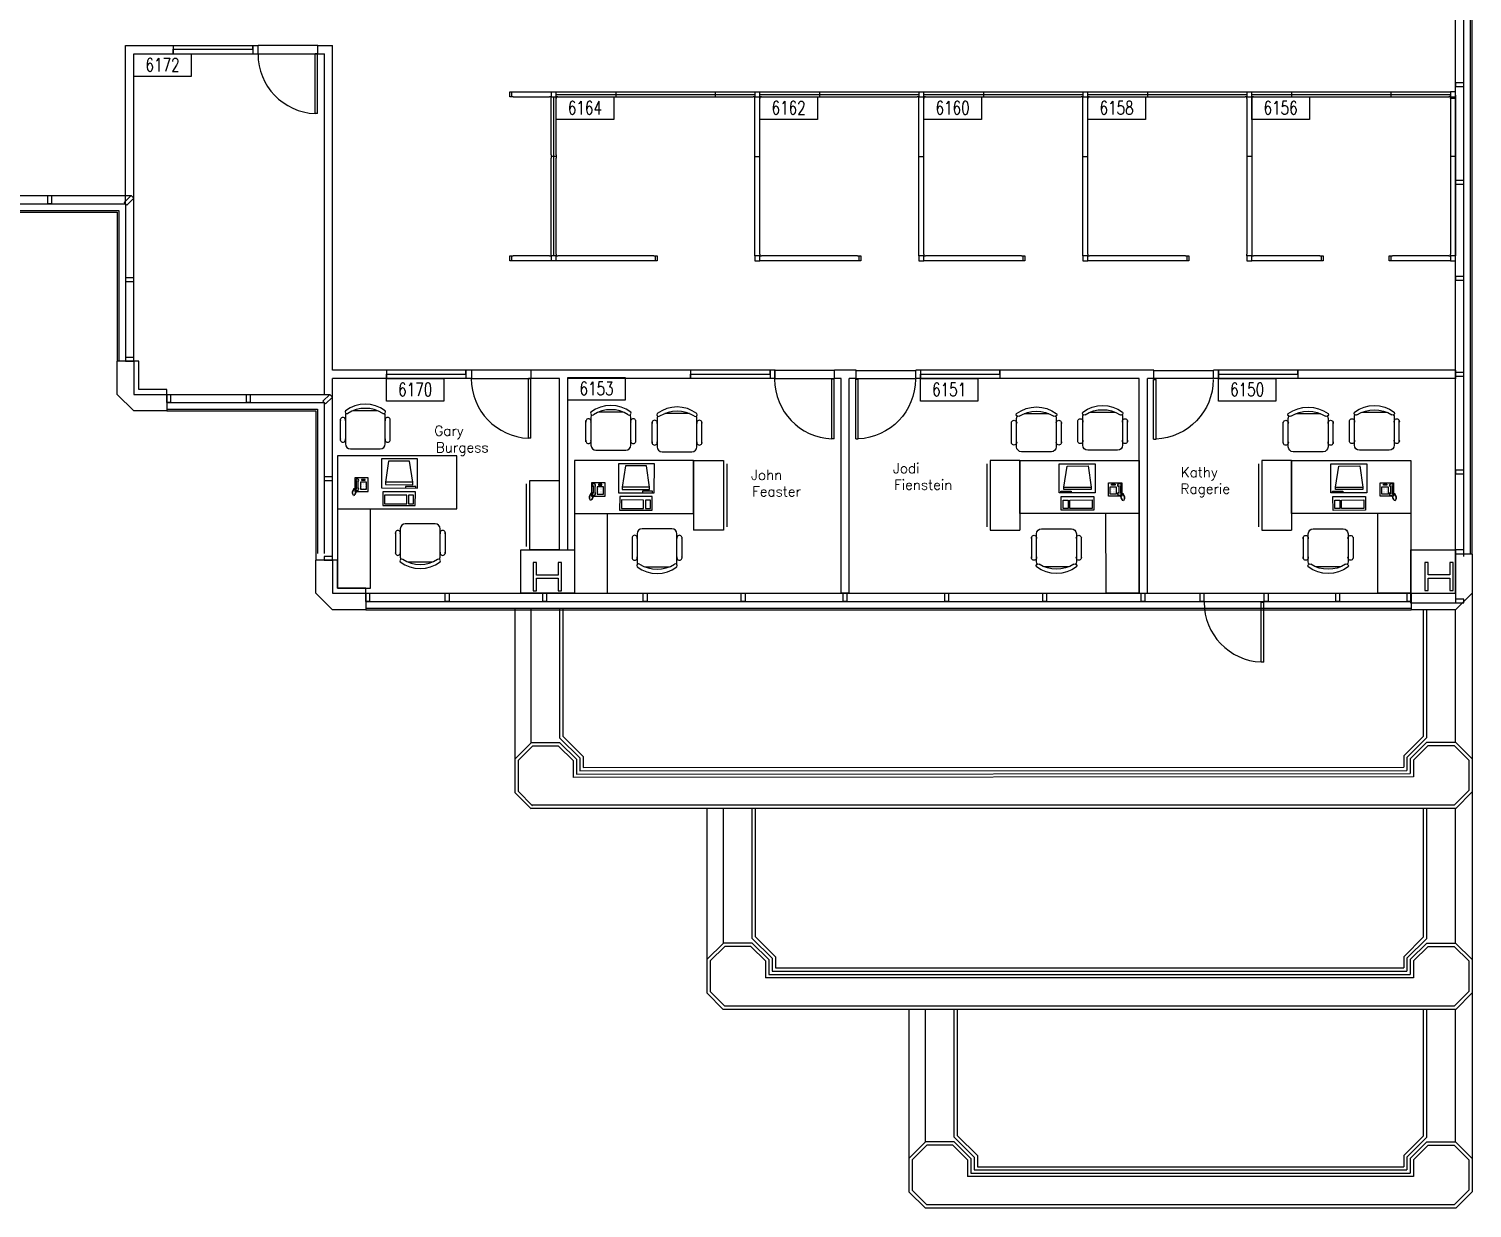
# Model space of a CAD drawing. Extents: x 843 to 3431, y 843 to 3384.
# Drawn here: x 2513 to 3384, y 843 to 1555 of the extents above; entities that cross this region are included whole.
import ezdxf
from ezdxf.enums import TextEntityAlignment as Align

# ---------------------------------------------------------------- set-up
doc = ezdxf.new("R2010")
doc.units = 0
doc.layers.get('0').update_dxf_attribs({"linetype": 'CONTINUOUS'})
for name, color, linetype in [('CHAIRS', 4, 'CONTINUOUS'), ('CPU', 6, 'CONTINUOUS'), ('E-B-FURR', 6, 'CONTINUOUS'), ('E-B-GLAZ', 8, 'CONTINUOUS'), ('E-B-MULL', 8, 'CONTINUOUS'), ('E-B-SHEL', 2, 'CONTINUOUS'), ('E-C-HEAD', 5, 'CONTINUOUS'), ('E-F-DOOR', 3, 'CONTINUOUS'), ('E-F-SILL', 8, 'CONTINUOUS'), ('E-F-TERR', 4, 'CONTINUOUS'), ('E-S-COLM', 8, 'CONTINUOUS'), ('FURNITURE', 3, 'CONTINUOUS'), ('PANELS_201', 6, 'CONTINUOUS'), ('PHONES', 4, 'CONTINUOUS'), ('RMNUM', 40, 'CONTINUOUS')]:
    doc.layers.add(name, color=color, linetype=linetype)
doc.styles.add('ARCHITXT', font='simplex.shx')
doc.styles.add('ROMANS', font='romans', dxfattribs={"width": 0.75, "height": 8})

# ---------------------------------------------------------------- blocks, each defined once
blk = doc.blocks.new('DR-36')
for p, q in [((0, 36), (0, 0)), ((0, 36), (1.5, 36)), ((1.5, 36), (1.5, 0)), ((0, 0), (1.5, 0))]:
    blk.add_line(p, q)
blk.add_arc((0, 0), 36, 0, 87.61406)
blk = doc.blocks.new('RMNUM')
at = {"layer": 'RMNUM'}
blk.add_lwpolyline([(-16.33354, 6.674702), (18.388073, 6.674702), (18.388073, -6.982766), (-16.33354, -6.982766), (-16.33354, 6.674702)], dxfattribs=at)
at = {"layer": 'RMNUM', "style": 'ROMANS', "width": 0.75}
blk.add_attdef('NUMBER', text='', height=8, dxfattribs=at).set_placement((1.027267, 0.114097), align=Align.MIDDLE_CENTER)
blk = doc.blocks.new('DESK3')
for p, q in [((72, 0), (0, 0)), ((0, 0), (0, -80)), ((72, -32), (72, 0)), ((0, -32), (72, -32)), ((20, -80), (20, -32)), ((0, -80), (20, -80))]:
    blk.add_line(p, q)
blk = doc.blocks.new('RECTANG')
for p, q in [((1, 1), (0, 1)), ((0, 1), (0, 0)), ((1, 0), (1, 1)), ((0, 0), (1, 0))]:
    blk.add_line(p, q)
blk = doc.blocks.new('FNPHONE')
for p, q in [((-9.1, 0.22), (-9.7, 0.02)), ((-8.9, 0.62), (-9.5, 0.42)), ((-8.7, 1.02), (-9.3, 0.82)), ((-8.5, 1.42), (-9.1, 1.22)), ((-8.3, 1.82), (-8.9, 1.62)), ((-7.14, 0.56), (-7.5, -0.58)), ((-7.29, 6.54), (-7.29, 1.54)), ((-6.29, 6.54), (-6.29, 1.54)), ((-3.87, 4.85), (-3.87, 4.85)), ((-3.87, 3.91), (-3.87, 3.91)), ((-3.87, 2.97), (-3.87, 2.97)), ((-3.87, 2.03), (-3.87, 2.03)), ((-2.94, 4.85), (-2.94, 4.85)), ((-2.94, 3.91), (-2.94, 3.91)), ((-2.94, 2.97), (-2.94, 2.97)), ((-2.94, 2.03), (-2.94, 2.03)), ((-2, 4.85), (-2, 4.85)), ((-2, 3.91), (-2, 3.91)), ((-2, 2.97), (-2, 2.97)), ((-2, 2.03), (-2, 2.03)), ((-9.3, -0.18), (-9.9, -0.38)), ((-9.3, -0.58), (-9.9, -0.78)), ((-9.3, -0.98), (-9.9, -1.18)), ((-9.3, -1.38), (-9.9, -1.58)), ((-9.1, -1.78), (-9.7, -1.98)), ((-8.9, -2.18), (-9.5, -2.38)), ((-8.43, -2.46), (-9.03, -2.66)), ((-7.9, -1.98), (-8.5, -2.18)), ((-7.7, -1.58), (-8.3, -1.78)), ((-7.5, -1.18), (-8.1, -1.38)), ((-7.3, -0.78), (-7.9, -0.98))]:
    blk.add_line(p, q)
for centre, start, end in [((-6.79, 6.54), 298.49146, 241.50854), ((-6.79, 1.54), 118.49146, 61.50854)]:
    blk.add_arc(centre, 1.05, start, end)
for p, xscale, yscale, zscale in [((-8.21, 0), 8.20528234483245, 8.104073169521023, 8.20528234483245), ((-4.81, 1.25), 3.75, 4.375, 3.75), ((-4.03, 6.72), 2.03125, 0.46875, 2.03125)]:
    blk.add_blockref('RECTANG', p, dxfattribs=dict(xscale=xscale, yscale=yscale, zscale=zscale))
blk = doc.blocks.new('CHAIR7')
for p, q in [((0, 9), (0, -9)), ((20, 12), (3, 12)), ((5.12, 15.04), (17.88, 15.04)), ((23, -7.44), (23, 7.44)), ((3, -12), (20, -12)), ((5.12, -15), (17.88, -15))]:
    blk.add_line(p, q)
for centre, radius, start, end in [((3, 9), 3, 90, 180), ((5.56, 13.54), 1.56, 73.7398, 286.2602), ((17.44, 13.54), 1.56, 253.7398, 106.2602), ((20, 9), 3, 62.41556, 90), ((22.34, 11.12), 1.1, 53.30994, 212.02741), ((4.82, 0), 19.64, 327.57575, 32.42425), ((7, 0), 20, 323.1301, 36.8699), ((3, -9), 3, 180, 270), ((5.56, -13.5), 1.56, 73.7398, 286.2602), ((17.44, -13.5), 1.56, 253.7398, 106.2602), ((20, -9), 3, 270, 297.58444), ((22.34, -11.12), 1.1, 147.97259, 306.69006)]:
    blk.add_arc(centre, radius, start, end)
blk = doc.blocks.new('IBMAT', base_point=(61, 306))
for p, q in [((75, 307), (75, 306)), ((81, 307), (75, 307)), ((81, 306), (81, 307))]:
    blk.add_line(p, q)
at = {"xscale": 21, "yscale": 17, "zscale": 21}
blk.add_blockref('RECTANG', (61, 306), dxfattribs=at)
blk = doc.blocks.new('KEYBOARD', base_point=(60, 294))
for p, xscale, yscale, zscale in [((60, 294), 19, 8, 19), ((61, 295), 13, 5, 13), ((75, 295), 3, 5, 3)]:
    blk.add_blockref('RECTANG', p, dxfattribs=dict(xscale=xscale, yscale=yscale, zscale=zscale))
blk = doc.blocks.new('COMPUTER')
for p, q in [((-6.64, 16.23), (-8.5, 3.5)), ((6.08, 16.23), (-6.64, 16.23)), ((8, 3.5), (6.08, 16.23)), ((-8.5, 3.5), (-8.5, 2.04)), ((8, 3.5), (-8.5, 3.5)), ((-8.5, 2.04), (8, 2.04)), ((8, 2.04), (8, 3.5))]:
    blk.add_line(p, q)
at = {"xscale": 1.033846153846153, "yscale": 1.033846153846153, "zscale": 1.033846153846153}
for name, p in [('IBMAT', (-10.86, 0)), ('KEYBOARD', (-10.05, -10.5))]:
    blk.add_blockref(name, p, dxfattribs=at)
blk = doc.blocks.new('FC42X18D')
for p, q in [((-21, 0), (-21, -18)), ((-21, 0), (21, 0)), ((21, -18), (21, 0)), ((-21, -18), (21, -18)), ((-19, -20), (19, -20))]:
    blk.add_line(p, q)
blk = doc.blocks.new('*U54')
at = {"layer": 'CPU', "style": 'ARCHITXT'}
for s, p in [('Kathy', (3208.05, 1284.03)), ('Ragerie', (3208, 1274.03))]:
    blk.add_text(s, height=6, dxfattribs=at).set_placement(p)
blk = doc.blocks.new('*U55')
at = {"layer": 'CPU', "style": 'ARCHITXT'}
for s, p in [('Jodi', (3034.39, 1286.45)), ('Fienstein', (3034.98, 1276.45))]:
    blk.add_text(s, height=6, dxfattribs=at).set_placement(p)
blk = doc.blocks.new('*U56')
at = {"layer": 'CPU', "style": 'ARCHITXT'}
for s, p in [('John', (2948.71, 1282.41)), ('Feaster', (2949.29, 1272.41))]:
    blk.add_text(s, height=6, dxfattribs=at).set_placement(p)
blk = doc.blocks.new('*U57')
at = {"layer": 'CPU', "style": 'ARCHITXT'}
for s, p in [('Gary', (2757.45, 1309.03)), ('Burgess', (2758.33, 1298.98))]:
    blk.add_text(s, height=6, dxfattribs=at).set_placement(p)

msp = doc.modelspace()

# ---------------------------------------------------------------- linework, layer by layer
at = {"layer": 'E-B-FURR'}
for p, q in [((3374, 1238), (3374, 1570)), ((2571, 1544.4), (2651.05, 1544.4)), ((2571, 1449), (2571, 1544.4)), ((2651.05, 1539.4), (2651.05, 1544.4)), ((2687.05, 1544.4), (2696.05, 1544.4)), ((2687.05, 1539.4), (2687.05, 1544.4)), ((2696.05, 1348.52), (2696.05, 1544.4)), ((2576, 1539.4), (2651.05, 1539.4)), ((2576, 1452.41), (2576, 1539.4)), ((2687.05, 1539.4), (2691.05, 1539.4)), ((2691.05, 1334), (2691.05, 1539.4)), ((2476, 1454), (2574.41, 1454)), ((2576, 1354), (2576, 1452.41)), ((2780, 1348.52), (2696.05, 1348.52)), ((2780, 1343.52), (2696.05, 1343.52)), ((2696.05, 1332.25), (2696.05, 1343.52)), ((2780, 1343.52), (2780, 1348.52)), ((2963.12, 1348.52), (2816, 1348.52)), ((2816, 1343.52), (2816, 1348.52)), ((2833.02, 1343.52), (2816, 1343.52)), ((2833.02, 1240.11), (2833.02, 1343.52)), ((2838.02, 1240.11), (2838.02, 1343.52)), ((2963.12, 1343.52), (2838.02, 1343.52)), ((2963.09, 1343.35), (2963.09, 1348.35)), ((2963.12, 1343.52), (2963.12, 1348.52)), ((2999.12, 1343.52), (2999.12, 1348.52)), ((3012.12, 1348.52), (2999.12, 1348.52)), ((3002.97, 1343.52), (2999.12, 1343.52)), ((3002.97, 1214.06), (3002.97, 1343.52)), ((3007.97, 1214.06), (3007.97, 1343.52)), ((3012.12, 1343.52), (3007.97, 1343.52)), ((3012.12, 1343.52), (3012.12, 1348.52)), ((3191.81, 1348.52), (3048.12, 1348.52)), ((3048.12, 1343.52), (3048.12, 1348.52)), ((3182.96, 1343.52), (3048.12, 1343.52)), ((3182.96, 1214.08), (3182.96, 1343.52)), ((3187.96, 1214.08), (3187.96, 1343.52)), ((3191.81, 1343.52), (3187.96, 1343.52)), ((3191.81, 1343.52), (3191.81, 1348.52)), ((3374, 1348.52), (3227.81, 1348.52)), ((3227.81, 1343.52), (3227.81, 1348.52)), ((3374, 1343.52), (3227.81, 1343.52)), ((3230.81, 1343.52), (3230.81, 1348.52)), ((3374, 1348.52), (3374, 1343.44)), ((2596, 1334), (2694.41, 1334)), ((2696, 1234), (2696, 1332.41)), ((2809.65, 1214.09), (2809.65, 1240.11)), ((2716, 1214.06), (3347, 1214.06)), ((3007.93, 1214.06), (3002.93, 1214.06)), ((3182.86, 1214.08), (3187.86, 1214.08))]:
    msp.add_line(p, q, dxfattribs=at)
for points in [[(2596, 1334), (2596, 1337), (2579, 1337), (2579, 1354), (2576, 1354)], [(2842, 1240.11), (2842, 1214.09), (2809.65, 1214.09)], [(2809.65, 1240.11), (2842, 1240.11)], [(2716, 1214), (2716, 1217), (2699, 1217), (2699, 1234), (2696, 1234)]]:
    msp.add_lwpolyline(points, dxfattribs=at)
msp.add_lwpolyline([(3374, 1240.11), (3374, 1208.11), (3347, 1208.11), (3347, 1240.11)], close=True, dxfattribs=at)
at = {"layer": 'E-B-GLAZ'}
for p, q in [((3383, 1237.7), (3383, 1570)), ((3384, 1237.74), (3384, 1570)), ((3379, 1236.19), (3379, 1568.19)), ((2476, 1449), (2571, 1449)), ((2571, 1449), (2571, 1354)), ((2476, 1445), (2567, 1445)), ((2476, 1444), (2566, 1444)), ((2566, 1444), (2566, 1354)), ((2567, 1445), (2567, 1354)), ((2596, 1329), (2691, 1329)), ((2596, 1325), (2687, 1325)), ((2687, 1325), (2687, 1238)), ((2691, 1329), (2691, 1238)), ((2596, 1324), (2686, 1324)), ((2686, 1324), (2686, 1234)), ((2716, 1209), (3347, 1209)), ((2716, 1205), (3347.1, 1205)), ((2716, 1204), (3347.1, 1204))]:
    msp.add_line(p, q, dxfattribs=at)
for points in [[(2599.86, 1544.56), (2599.86, 1539.56), (2599.86, 1542.2), (2647.86, 1542.2), (2647.86, 1544.56), (2647.86, 1539.56)], [(2728.53, 1348.52), (2728.53, 1343.52), (2728.53, 1346.16), (2776.53, 1346.16), (2776.53, 1348.52), (2776.53, 1343.52)], [(2912.12, 1348.52), (2912.12, 1343.52), (2912.12, 1346.16), (2960.12, 1346.16), (2960.12, 1348.52), (2960.12, 1343.52)], [(3050.9, 1348.52), (3050.9, 1343.52), (3050.9, 1346.16), (3098.9, 1346.16), (3098.9, 1348.52), (3098.9, 1343.52)], [(3230.81, 1348.52), (3230.81, 1343.52), (3230.81, 1346.16), (3278.81, 1346.16), (3278.81, 1348.52), (3278.81, 1343.52)]]:
    msp.add_lwpolyline(points, dxfattribs=at)
at = {"layer": 'E-B-MULL'}
for points in [[(3379, 1522), (3374, 1522), (3374, 1519.75), (3379, 1519.75)], [(3379, 1463), (3374, 1463), (3374, 1460.75), (3379, 1460.75)], [(2524.08, 1449), (2524.08, 1454), (2526.33, 1454), (2526.33, 1449)], [(2570.2, 1449.8), (2574.41, 1454), (2576, 1452.41), (2571.8, 1448.2)], [(2571, 1402.08), (2576, 1402.08), (2576, 1404.33), (2571, 1404.33)], [(3379, 1405.12), (3374, 1405.12), (3374, 1402.88), (3379, 1402.88)], [(2571, 1354), (2576, 1354), (2576, 1356.25), (2571, 1356.25)], [(3379, 1347.25), (3374, 1347.25), (3374, 1345), (3379, 1345)], [(2596, 1329), (2596, 1334), (2598.25, 1334), (2598.25, 1329)], [(2644.08, 1329), (2644.08, 1334), (2646.33, 1334), (2646.33, 1329)], [(2690.2, 1329.8), (2694.41, 1334), (2696, 1332.41), (2691.8, 1328.2)], [(2691, 1282.08), (2696, 1282.08), (2696, 1284.33), (2691, 1284.33)], [(3379, 1288.25), (3374, 1288.25), (3374, 1286), (3379, 1286)], [(3379, 1240.12), (3374, 1240.12), (3374, 1237.87), (3379, 1237.87)], [(2691, 1234), (2696, 1234), (2696, 1236.25), (2691, 1236.25)], [(2716, 1209), (2716, 1214), (2718.25, 1214), (2718.25, 1209)], [(2764.08, 1209), (2764.08, 1214), (2766.33, 1214), (2766.33, 1209)], [(2822.94, 1209), (2822.94, 1214), (2825.19, 1214), (2825.19, 1209)], [(2883.62, 1209), (2883.62, 1214), (2885.87, 1214), (2885.87, 1209)], [(2942.77, 1209), (2942.77, 1214), (2945.02, 1214), (2945.02, 1209)], [(3004.3, 1209), (3004.3, 1214), (3006.55, 1214), (3006.55, 1209)], [(3065.66, 1209), (3065.66, 1214), (3067.91, 1214), (3067.91, 1209)], [(3124.87, 1209), (3124.87, 1214), (3127.12, 1214), (3127.12, 1209)], [(3184.15, 1209), (3184.15, 1214), (3186.4, 1214), (3186.4, 1209)], [(3219.76, 1208.98), (3219.76, 1213.98), (3222.01, 1213.98), (3222.01, 1208.98)], [(3258.54, 1208.98), (3258.54, 1213.98), (3260.79, 1213.98), (3260.79, 1208.98)], [(3301.76, 1209), (3301.76, 1214), (3304.01, 1214), (3304.01, 1209)], [(3344.75, 1209), (3344.75, 1214), (3347, 1214), (3347, 1209)], [(3379, 1210.37), (3374, 1210.37), (3374, 1208.12), (3379, 1208.12)]]:
    msp.add_lwpolyline(points, close=True, dxfattribs=at)
at = {"layer": 'E-B-SHEL'}
for p, q in [((2576, 1354), (2566, 1354)), ((2566, 1334), (2566, 1354)), ((2576, 1354), (2576, 1334)), ((2576, 1324), (2566, 1334)), ((2576, 1334), (2596, 1334)), ((2596, 1334), (2596, 1324)), ((2596, 1324), (2576, 1324)), ((3373.96, 1214), (3373.96, 1240.17)), ((3373.96, 1237.7), (3383.96, 1237.7)), ((3374, 1238), (3374, 1210)), ((3374.01, 1238), (3374.01, 1210.37)), ((3384, 1237.67), (3384, 1213.69)), ((2696, 1234), (2686, 1234)), ((2686, 1214), (2686, 1234)), ((2696, 1234), (2696, 1214)), ((2696, 1204), (2686, 1214)), ((2696, 1214), (2716, 1214)), ((2716, 1214), (2716, 1204)), ((3347.1, 1214), (3347.1, 1204)), ((3347.1, 1214), (3373.96, 1214)), ((3384, 1214.04), (3373.96, 1204)), ((2716, 1204), (2696, 1204)), ((3373.96, 1204), (3347.1, 1204))]:
    msp.add_line(p, q, dxfattribs=at)
at = {"layer": 'E-C-HEAD'}
for p, q in [((2687.05, 1544.4), (2651.05, 1544.4)), ((2651.05, 1539.4), (2687.05, 1539.4)), ((2815.83, 1348.52), (2779.83, 1348.52)), ((2779.83, 1343.52), (2815.83, 1343.52)), ((2998.92, 1348.49), (2962.92, 1348.49)), ((2962.92, 1343.49), (2998.92, 1343.49)), ((3011.8, 1348.42), (3047.8, 1348.42)), ((3047.8, 1343.42), (3011.8, 1343.42)), ((3191.41, 1348.48), (3227.41, 1348.48)), ((3227.41, 1343.48), (3191.41, 1343.48)), ((3222.41, 1208.96), (3258.41, 1208.96))]:
    msp.add_line(p, q, dxfattribs=at)
at = {"layer": 'E-F-SILL'}
msp.add_lwpolyline([(2819, 1214), (2819, 1214), (2819, 1214)], dxfattribs=at)
at = {"layer": 'E-F-TERR'}
for p, q in [((3384, 1214.04), (3384, 988.51)), ((2805.98, 1205.04), (2805.98, 1109.4)), ((2806, 1204), (2806, 1104)), ((2815.98, 1123.82), (2815.98, 1205.04)), ((2833.31, 1126.65), (2833.31, 1205.04)), ((2835.31, 1127.48), (2835.31, 1205.04)), ((3354.68, 1127.81), (3354.68, 1204)), ((3356.68, 1126.98), (3356.68, 1204)), ((3374, 1124.15), (3374, 1204.04)), ((2845.31, 1114.65), (2833.31, 1126.65)), ((2847.31, 1115.48), (2835.31, 1127.48)), ((3342.68, 1115.81), (3354.68, 1127.81)), ((3344.68, 1114.98), (3356.68, 1126.98)), ((3346.68, 1114.15), (3356.68, 1124.15)), ((3356.68, 1124.15), (3374, 1124.15)), ((3374, 1124.15), (3384, 1114.15)), ((2815.98, 1123.82), (2805.98, 1113.82)), ((2816.81, 1121.82), (2807.98, 1113)), ((2833.31, 1123.82), (2815.98, 1123.82)), ((2832.48, 1121.82), (2816.81, 1121.82)), ((2841.31, 1113), (2832.48, 1121.82)), ((2843.31, 1113.82), (2833.31, 1123.82)), ((2847.31, 1115.48), (2847.31, 1108.82)), ((3342.68, 1115.81), (3342.68, 1109.15)), ((3348.68, 1113.33), (3357.51, 1122.15)), ((3357.51, 1122.15), (3373.18, 1122.15)), ((3373.18, 1122.15), (3382, 1113.33)), ((2805.98, 1113.75), (2805.98, 1093.75)), ((2805.98, 1113.75), (2805.98, 1093.75)), ((2807.98, 1113), (2807.98, 1094.58)), ((2841.31, 1113), (2841.31, 1102.89)), ((2843.31, 1113.82), (2843.31, 1104.82)), ((2845.31, 1114.65), (2845.31, 1106.82)), ((2845.31, 1106.82), (3344.68, 1107.15)), ((2847.31, 1108.82), (3342.68, 1109.15)), ((3344.68, 1114.98), (3344.68, 1107.15)), ((3346.68, 1114.15), (3346.68, 1105.15)), ((3348.68, 1113.33), (3348.68, 1103.22)), ((3382, 1113.33), (3382, 1094.91)), ((3384, 1114.08), (3384, 1094.08)), ((3384, 1114.08), (3384, 1094.08)), ((3348.68, 1103.22), (2841.31, 1102.89)), ((2843.31, 1104.82), (3346.68, 1105.15)), ((3384, 1104.58), (3384, 1094.08)), ((2805.98, 1093.75), (2815.91, 1083.82)), ((2807.98, 1094.58), (2816.74, 1085.82)), ((3382, 1094.91), (3373.25, 1086.15)), ((3374.08, 1084.15), (3384, 1094.08)), ((3384, 1094.08), (3374.08, 1084.15)), ((3374.08, 1084.15), (2815.58, 1084.15)), ((3373.25, 1086.15), (2816.41, 1086.15)), ((2922, 1084.15), (2922, 988.51)), ((2932, 1002.94), (2932, 1084.15)), ((2949.32, 1005.76), (2949.32, 1084.15)), ((2951.32, 1006.59), (2951.32, 1084.15)), ((3354.68, 1006.59), (3354.68, 1084.15)), ((3356.68, 1005.76), (3356.68, 1084.15)), ((3374, 1002.94), (3374, 1084.15)), ((2932, 1002.94), (2922, 992.94)), ((2949.32, 1002.94), (2932, 1002.94)), ((2961.32, 993.76), (2949.32, 1005.76)), ((2959.32, 992.94), (2949.32, 1002.94)), ((2963.32, 994.59), (2951.32, 1006.59)), ((3342.68, 994.59), (3354.68, 1006.59)), ((3344.68, 993.76), (3356.68, 1005.76)), ((3346.68, 992.94), (3356.68, 1002.94)), ((3356.68, 1002.94), (3374, 1002.94)), ((3374, 1002.94), (3384, 992.94)), ((2932.82, 1000.94), (2924, 992.11)), ((2948.49, 1000.94), (2932.82, 1000.94)), ((2957.32, 992.11), (2948.49, 1000.94)), ((2961.32, 993.76), (2961.32, 985.94)), ((2963.32, 994.59), (2963.32, 987.94)), ((3342.68, 994.59), (3342.68, 987.94)), ((3344.68, 993.76), (3344.68, 985.94)), ((3348.68, 992.11), (3357.51, 1000.94)), ((3357.51, 1000.94), (3373.18, 1000.94)), ((3373.18, 1000.94), (3382, 992.11)), ((2922, 992.86), (2922, 972.86)), ((2922, 992.86), (2922, 972.86)), ((2924, 992.11), (2924, 973.69)), ((2957.32, 992.11), (2957.32, 982)), ((2959.32, 992.94), (2959.32, 983.94)), ((2961.32, 985.94), (3344.68, 985.94)), ((2963.32, 987.94), (3342.68, 987.94)), ((3346.68, 992.94), (3346.68, 983.94)), ((3348.68, 992.11), (3348.68, 982)), ((3382, 992.11), (3382, 973.69)), ((3384, 992.86), (3384, 972.86)), ((3384, 992.86), (3384, 972.86)), ((3348.68, 982), (2957.32, 982)), ((2959.32, 983.94), (3346.68, 983.94)), ((3384, 983.36), (3384, 972.86)), ((2922, 972.86), (2931.92, 962.94)), ((2924, 973.69), (2932.75, 964.94)), ((3382, 973.69), (3373.25, 964.94)), ((3384, 972.86), (3374.08, 962.94)), ((3374.08, 962.94), (3384, 972.86)), ((3384, 974.22), (3384, 868.58)), ((3374.08, 962.94), (2931.92, 962.94)), ((3373.25, 964.94), (2932.75, 964.94)), ((3044, 962.94), (3044, 868.58)), ((3054, 883), (3054, 962.94)), ((3071.32, 885.83), (3071.32, 962.94)), ((3073.32, 886.66), (3073.32, 962.94)), ((3354.68, 886.66), (3354.68, 962.94)), ((3356.68, 885.83), (3356.68, 962.94)), ((3374, 883), (3374, 962.94)), ((3054, 883), (3044, 873)), ((3054.82, 881), (3046, 872.18)), ((3071.32, 883), (3054, 883)), ((3070.49, 881), (3054.82, 881)), ((3079.32, 872.17), (3070.49, 881)), ((3083.32, 873.83), (3071.32, 885.83)), ((3081.32, 873), (3071.32, 883)), ((3085.32, 874.66), (3073.32, 886.66)), ((3342.68, 874.66), (3354.68, 886.66)), ((3344.68, 873.83), (3356.68, 885.83)), ((3346.68, 873), (3356.68, 883)), ((3348.68, 872.17), (3357.51, 881)), ((3356.68, 883), (3374, 883)), ((3357.51, 881), (3373.18, 881)), ((3373.18, 881), (3382, 872.18)), ((3374, 883), (3384, 873)), ((3044, 872.92), (3044, 852.92)), ((3044, 872.92), (3044, 852.92)), ((3046, 872.18), (3046, 853.75)), ((3079.32, 872.17), (3079.32, 862)), ((3081.32, 873), (3081.32, 864)), ((3083.32, 873.83), (3083.32, 866)), ((3085.32, 874.66), (3085.32, 868)), ((3342.68, 874.66), (3342.68, 868)), ((3344.68, 873.83), (3344.68, 866)), ((3346.68, 873), (3346.68, 864)), ((3348.68, 872.17), (3348.68, 862)), ((3382, 872.18), (3382, 853.75)), ((3384, 872.92), (3384, 852.92)), ((3384, 872.92), (3384, 852.92)), ((3044, 863.42), (3044, 852.92)), ((3081.32, 864), (3346.68, 864)), ((3083.32, 866), (3344.68, 866)), ((3085.32, 868), (3342.68, 868)), ((3384, 863.42), (3384, 852.92)), ((3348.68, 862), (3079.32, 862)), ((3044, 852.92), (3053.92, 843)), ((3053.92, 843), (3044, 852.92)), ((3046, 853.75), (3054.75, 845)), ((3382, 853.75), (3373.25, 845)), ((3384, 852.92), (3374.08, 843)), ((3374.08, 843), (3384, 852.92)), ((3374.08, 843), (3053.92, 843)), ((3373.25, 845), (3054.75, 845))]:
    msp.add_line(p, q, dxfattribs=at)
at = {"layer": 'E-S-COLM'}
for points in [[(2832.15, 1215.5), (2834.15, 1215.5), (2834.15, 1232.5), (2832.15, 1232.5), (2832.15, 1225), (2819.15, 1225), (2819.15, 1232.5), (2817.15, 1232.5), (2817.15, 1215.5), (2819.15, 1215.5), (2819.15, 1223), (2832.15, 1223)], [(3370.5, 1215.61), (3372.5, 1215.61), (3372.5, 1232.61), (3370.5, 1232.61), (3370.5, 1225.11), (3357.5, 1225.11), (3357.5, 1232.61), (3355.5, 1232.61), (3355.5, 1215.61), (3357.5, 1215.61), (3357.5, 1223.11), (3370.5, 1223.11)]]:
    msp.add_lwpolyline(points, close=True, dxfattribs=at)
at = {"layer": 'PANELS_201', "linetype": 'CONTINUOUS'}
for p, q in [((3371, 1513.5), (3374, 1513.5)), ((3371, 1478.5), (3371, 1476.5)), ((3374, 1477.5), (3371, 1477.5)), ((3374, 1478.5), (3374, 1476.5))]:
    msp.add_line(p, q, dxfattribs=at)
for points in [[(2805, 1513.5), (2804, 1513.5), (2803, 1513.5), (2803, 1516.5), (2805, 1516.5)], [(2804, 1516.5), (2804, 1513.5)], [(2805, 1516.5), (2827, 1516.5)], [(2827, 1516.5), (2828, 1516.5), (2828, 1513.5), (2827, 1513.5)], [(2828, 1516.5), (2831, 1516.5)], [(2832, 1513.5), (2831, 1513.5), (2831, 1516.5), (2832, 1516.5)], [(2832, 1516.5), (2866, 1516.5)], [(2866, 1516.5), (2868, 1516.5)], [(2867, 1516.5), (2867, 1513.5)], [(2868, 1516.5), (2926, 1516.5)], [(2926, 1516.5), (2928, 1516.5)], [(2927, 1516.5), (2927, 1513.5)], [(2928, 1516.5), (2950, 1516.5)], [(2950, 1516.5), (2951, 1516.5), (2951, 1513.5), (2950, 1513.5)], [(2951, 1516.5), (2954, 1516.5)], [(2955, 1513.5), (2954, 1513.5), (2954, 1516.5), (2955, 1516.5)], [(2955, 1516.5), (2989, 1516.5)], [(2989, 1516.5), (2991, 1516.5)], [(2990, 1516.5), (2990, 1513.5)], [(2991, 1516.5), (3049, 1516.5)], [(3049, 1516.5), (3050, 1516.5), (3050, 1513.5), (3049, 1513.5)], [(3050, 1516.5), (3053, 1516.5)], [(3054, 1513.5), (3053, 1513.5), (3053, 1516.5), (3054, 1516.5)], [(3054, 1516.5), (3088, 1516.5)], [(3088, 1516.5), (3090, 1516.5)], [(3089, 1516.5), (3089, 1513.5)], [(3090, 1516.5), (3148, 1516.5)], [(3148, 1516.5), (3149, 1516.5), (3149, 1513.5), (3148, 1513.5)], [(3149, 1516.5), (3152, 1516.5)], [(3153, 1513.5), (3152, 1513.5), (3152, 1516.5), (3153, 1516.5)], [(3153, 1516.5), (3187, 1516.5)], [(3187, 1516.5), (3189, 1516.5)], [(3188, 1516.5), (3188, 1513.5)], [(3189, 1516.5), (3247, 1516.5)], [(3247, 1516.5), (3248, 1516.5), (3248, 1513.5), (3247, 1513.5)], [(3248, 1516.5), (3251, 1516.5)], [(3252, 1513.5), (3251, 1513.5), (3251, 1516.5), (3252, 1516.5)], [(3252, 1516.5), (3274, 1516.5)], [(3274, 1516.5), (3276, 1516.5)], [(3275, 1516.5), (3275, 1513.5)], [(3276, 1516.5), (3334, 1516.5)], [(3334, 1516.5), (3336, 1516.5)], [(3335, 1516.5), (3335, 1513.5)], [(3336, 1516.5), (3370, 1516.5)], [(3370, 1516.5), (3371, 1516.5), (3371, 1513.5), (3370, 1513.5)], [(3374, 1513.5), (3374, 1516.5), (3371, 1516.5)], [(2805, 1513.5), (2827, 1513.5)], [(2828, 1512.5), (2828, 1513.5), (2831, 1513.5), (2831, 1512.5)], [(2828, 1478.5), (2828, 1512.5)], [(2829.5, 1477.5), (2829.5, 1513.5)], [(2831, 1515), (2867, 1515)], [(2831, 1478.5), (2831, 1512.5)], [(2832, 1513.5), (2866, 1513.5)], [(2866, 1513.5), (2868, 1513.5)], [(2867, 1515), (2927, 1515)], [(2868, 1513.5), (2926, 1513.5)], [(2926, 1513.5), (2928, 1513.5)], [(2927, 1515), (2951, 1515)], [(2928, 1513.5), (2950, 1513.5)], [(2951, 1512.5), (2951, 1513.5), (2954, 1513.5), (2954, 1512.5)], [(2951, 1478.5), (2951, 1512.5)], [(2954, 1515), (2990, 1515)], [(2954, 1478.5), (2954, 1512.5)], [(2955, 1513.5), (2989, 1513.5)], [(2989, 1513.5), (2991, 1513.5)], [(2990, 1515), (3050, 1515)], [(2991, 1513.5), (3049, 1513.5)], [(3050, 1512.5), (3050, 1513.5), (3053, 1513.5), (3053, 1512.5)], [(3050, 1478.5), (3050, 1512.5)], [(3053, 1515), (3089, 1515)], [(3053, 1478.5), (3053, 1512.5)], [(3054, 1513.5), (3088, 1513.5)], [(3088, 1513.5), (3090, 1513.5)], [(3089, 1515), (3149, 1515)], [(3090, 1513.5), (3148, 1513.5)], [(3149, 1512.5), (3149, 1513.5), (3152, 1513.5), (3152, 1512.5)], [(3149, 1478.5), (3149, 1512.5)], [(3152, 1515), (3188, 1515)], [(3152, 1478.5), (3152, 1512.5)], [(3153, 1513.5), (3187, 1513.5)], [(3187, 1513.5), (3189, 1513.5)], [(3188, 1515), (3248, 1515)], [(3189, 1513.5), (3247, 1513.5)], [(3248, 1512.5), (3248, 1513.5), (3251, 1513.5), (3251, 1512.5)], [(3248, 1512.5), (3248, 1478.5)], [(3251, 1515), (3275, 1515)], [(3251, 1512.5), (3251, 1478.5)], [(3252, 1513.5), (3274, 1513.5)], [(3274, 1513.5), (3276, 1513.5)], [(3275, 1515), (3335, 1515)], [(3276, 1513.5), (3334, 1513.5)], [(3334, 1513.5), (3336, 1513.5)], [(3335, 1515), (3371, 1515)], [(3336, 1513.5), (3370, 1513.5)], [(3374, 1514.5), (3374, 1513.5), (3374, 1512.5), (3371, 1512.5), (3371, 1514.5)], [(3371, 1512.5), (3371, 1513.5), (3374, 1513.5), (3374, 1512.5)], [(3371, 1512.5), (3371, 1478.5)], [(3374, 1512.5), (3374, 1478.5)], [(2828, 1478.5), (2828, 1476.5)], [(2831, 1477.5), (2828, 1477.5)], [(2828, 1418.5), (2828, 1476.5)], [(2829.5, 1417.5), (2829.5, 1477.5)], [(2831, 1478.5), (2831, 1476.5)], [(2831, 1418.5), (2831, 1476.5)], [(2951, 1476.5), (2951, 1478.5)], [(2951, 1477.5), (2954, 1477.5)], [(2951, 1418.5), (2951, 1476.5)], [(2954, 1476.5), (2954, 1478.5)], [(2954, 1418.5), (2954, 1476.5)], [(3050, 1476.5), (3050, 1478.5)], [(3050, 1477.5), (3053, 1477.5)], [(3050, 1418.5), (3050, 1476.5)], [(3053, 1476.5), (3053, 1478.5)], [(3053, 1418.5), (3053, 1476.5)], [(3149, 1476.5), (3149, 1478.5)], [(3149, 1477.5), (3152, 1477.5)], [(3149, 1418.5), (3149, 1476.5)], [(3152, 1476.5), (3152, 1478.5)], [(3152, 1418.5), (3152, 1476.5)], [(3248, 1478.5), (3248, 1476.5)], [(3251, 1477.5), (3248, 1477.5)], [(3248, 1476.5), (3248, 1418.5)], [(3251, 1478.5), (3251, 1476.5)], [(3251, 1476.5), (3251, 1418.5)], [(3371, 1476.5), (3371, 1418.5)], [(3374, 1476.5), (3374, 1418.5)], [(2805, 1414.5), (2804, 1414.5), (2803, 1414.5), (2803, 1417.5), (2805, 1417.5)], [(2804, 1417.5), (2804, 1414.5)], [(2827, 1417.5), (2805, 1417.5)], [(2827, 1414.5), (2805, 1414.5)], [(2827, 1417.5), (2828, 1417.5), (2828, 1414.5), (2827, 1414.5)], [(2831, 1418.5), (2831, 1417.5), (2828, 1417.5), (2828, 1418.5)], [(2831, 1414.5), (2828, 1414.5)], [(2832, 1414.5), (2831, 1414.5), (2831, 1417.5), (2832, 1417.5)], [(2890, 1417.5), (2832, 1417.5)], [(2890, 1414.5), (2832, 1414.5)], [(2890, 1417.5), (2891, 1417.5), (2892, 1417.5), (2892, 1414.5), (2890, 1414.5)], [(2891, 1414.5), (2891, 1417.5)], [(2954, 1418.5), (2954, 1417.5), (2951, 1417.5), (2951, 1418.5)], [(2951, 1417.5), (2951, 1414.5), (2954, 1414.5)], [(2955, 1414.5), (2954, 1414.5), (2954, 1417.5), (2955, 1417.5)], [(3013, 1417.5), (2955, 1417.5)], [(3013, 1414.5), (2955, 1414.5)], [(3013, 1417.5), (3014, 1417.5), (3015, 1417.5), (3015, 1414.5), (3013, 1414.5)], [(3014, 1414.5), (3014, 1417.5)], [(3053, 1418.5), (3053, 1417.5), (3050, 1417.5), (3050, 1418.5)], [(3050, 1417.5), (3050, 1414.5), (3053, 1414.5)], [(3054, 1414.5), (3053, 1414.5), (3053, 1417.5), (3054, 1417.5)], [(3112, 1417.5), (3054, 1417.5)], [(3112, 1414.5), (3054, 1414.5)], [(3112, 1417.5), (3113, 1417.5), (3114, 1417.5), (3114, 1414.5), (3112, 1414.5)], [(3113, 1414.5), (3113, 1417.5)], [(3152, 1418.5), (3152, 1417.5), (3149, 1417.5), (3149, 1418.5)], [(3149, 1417.5), (3149, 1414.5), (3152, 1414.5)], [(3153, 1414.5), (3152, 1414.5), (3152, 1417.5), (3153, 1417.5)], [(3211, 1417.5), (3153, 1417.5)], [(3211, 1414.5), (3153, 1414.5)], [(3211, 1417.5), (3212, 1417.5), (3213, 1417.5), (3213, 1414.5), (3211, 1414.5)], [(3212, 1414.5), (3212, 1417.5)], [(3251, 1418.5), (3251, 1417.5), (3248, 1417.5), (3248, 1418.5)], [(3248, 1417.5), (3248, 1414.5), (3251, 1414.5)], [(3252, 1414.5), (3251, 1414.5), (3251, 1417.5), (3252, 1417.5)], [(3292, 1417.5), (3252, 1417.5)], [(3292, 1414.5), (3252, 1414.5)], [(3292, 1417.5), (3293, 1417.5), (3294, 1417.5), (3294, 1414.5), (3292, 1414.5)], [(3293, 1414.5), (3293, 1417.5)], [(3336, 1414.5), (3335, 1414.5), (3334, 1414.5), (3334, 1417.5), (3336, 1417.5)], [(3335, 1417.5), (3335, 1414.5)], [(3370, 1417.5), (3336, 1417.5)], [(3370, 1414.5), (3336, 1414.5)], [(3370, 1417.5), (3371, 1417.5), (3371, 1414.5), (3370, 1414.5)], [(3374, 1418.5), (3374, 1417.5), (3371, 1417.5), (3371, 1418.5)], [(3371, 1414.5), (3374, 1414.5), (3374, 1417.5)]]:
    msp.add_lwpolyline(points, dxfattribs=at)

# ---------------------------------------------------------------- block references
for p, values in [((2592.33, 1532.73), {'NUMBER': '6172'}), ((2847.33, 1506.83), {'NUMBER': '6164'}), ((2970.33, 1506.83), {'NUMBER': '6162'}), ((3069.33, 1506.83), {'NUMBER': '6160'}), ((3168.33, 1506.83), {'NUMBER': '6158'}), ((3267.33, 1506.83), {'NUMBER': '6156'}), ((2744.87, 1336.85), {'NUMBER': '6170'}), ((2854.36, 1337.42), {'NUMBER': '6153'}), ((3067.24, 1336.85), {'NUMBER': '6151'}), ((3247.15, 1336.85), {'NUMBER': '6150'})]:
    msp.add_blockref('RMNUM', p).add_auto_attribs(values)
at = {"layer": 'CHAIRS'}
for p, rotation in [((2715.76, 1301.11), 90), ((2864.03, 1300.3), 90), ((2903.99, 1299.39), 90), ((2748.91, 1255.87), 270), ((2891.91, 1252.95), 270)]:
    msp.add_blockref('CHAIR7', p, dxfattribs=dict(at, rotation=rotation))
at = {"layer": 'CHAIRS', "xscale": -1}
for p, rotation in [((3120.97, 1299.38), 270), ((3160.93, 1300.3), 270), ((3285.01, 1299.36), 270), ((3324.97, 1300.27), 270), ((3133.05, 1252.95), 90), ((3297.09, 1252.92), 90)]:
    msp.add_blockref('CHAIR7', p, dxfattribs=dict(at, rotation=rotation))
at = {"layer": 'CPU'}
for name in ['*U57', '*U55', '*U54', '*U56']:
    msp.add_blockref(name, (0, 0), dxfattribs=at)
at = {"layer": 'CPU', "rotation": 359.8405448757372}
for p in [(2736.41, 1277.48), (2879.41, 1274.57)]:
    msp.add_blockref('COMPUTER', p, dxfattribs=at)
at = {"layer": 'CPU', "xscale": -1, "rotation": 0.1594551242627595}
for p in [(3145.55, 1274.56), (3309.59, 1274.54)]:
    msp.add_blockref('COMPUTER', p, dxfattribs=at)
at = {"layer": 'E-F-DOOR', "rotation": 180}
for p in [(2686.99, 1539.38), (2815.77, 1343.5), (2998.86, 1343.17), (3258.16, 1208.5)]:
    msp.add_blockref('DR-36', p, dxfattribs=at)
at = {"layer": 'E-F-DOOR', "xscale": -1, "rotation": 180}
for p in [(3011.87, 1343.1), (3191.66, 1343.02)]:
    msp.add_blockref('DR-36', p, dxfattribs=at)
at = {"layer": 'FURNITURE'}
for name, p, rotation in [('DESK3', (2699.01, 1297), 359.9950299738795), ('DESK3', (2842.01, 1294.09), 359.9950299738795), ('FC42X18D', (3110.95, 1273.08), 270), ('FC42X18D', (3274.99, 1273.05), 270)]:
    msp.add_blockref(name, p, dxfattribs=dict(at, rotation=rotation))
at = {"layer": 'FURNITURE', "xscale": -1}
for name, p, rotation in [('FC42X18D', (2914.01, 1273.08), 90), ('DESK3', (3182.95, 1294.08), 0.0049700261204144), ('DESK3', (3346.99, 1294.06), 0.0049700261204144), ('FC42X18D', (2833.02, 1261.11), 270)]:
    msp.add_blockref(name, p, dxfattribs=dict(at, rotation=rotation))
at = {"layer": 'PHONES'}
for p in [(2717.59, 1275.47), (2860.59, 1272.56)]:
    msp.add_blockref('FNPHONE', p, dxfattribs=at)
at = {"layer": 'PHONES', "xscale": -1}
for p in [(3164.37, 1272.55), (3328.41, 1272.53)]:
    msp.add_blockref('FNPHONE', p, dxfattribs=at)

doc.saveas('drawing.dxf')
